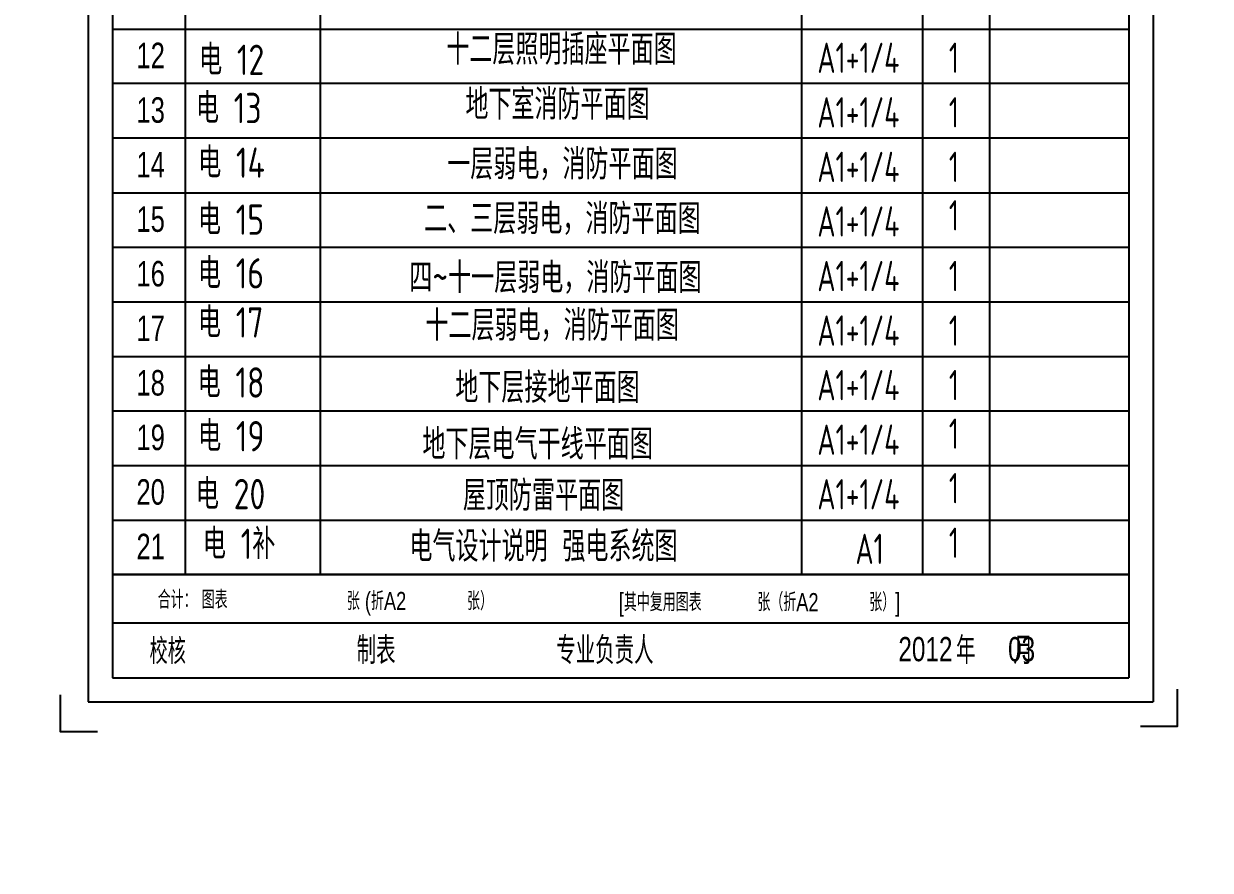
# Model space of a CAD drawing. Extents: x 2166032 to 5302137, y 581493 to 2416206.
# Drawn here: x 2942664 to 2962232, y 1048777 to 1062741 of the extents above; entities that cross this region are included whole.
import ezdxf
from ezdxf.enums import TextEntityAlignment as Align

# ---------------------------------------------------------------- set-up
doc = ezdxf.new("R2010")
doc.units = 0
doc.header["$LTSCALE"] = 1000
doc.header["$MEASUREMENT"] = 0
doc.layers.add('PUB_TEXT', color=7, linetype='Continuous')
doc.layers.add('PUB_TITLE', color=137, linetype='Continuous')
doc.styles.add('CS1', font='tssdeng.shx', dxfattribs={"width": 0.8, "height": 500, "bigfont": 'tssdchn.shx'})
doc.styles.add('FS64F', font='!tssdeng.shx', dxfattribs={"width": 0.75, "bigfont": '!tssdchn.shx'})
doc.styles.add('TSSD_REIN', font='tssdeng.shx', dxfattribs={"width": 0.7, "bigfont": 'tssdchn.shx'})

msp = doc.modelspace()

# ---------------------------------------------------------------- linework, layer by layer
at = {"elevation": -400}
for points in [[(2943882.1, 1051062), (2943273.4, 1051062), (2943273.4, 1051670.8)], [(2961081.4, 1051153.4), (2961690.1, 1051153.4), (2961690.1, 1051762.2)]]:
    msp.add_lwpolyline(points, dxfattribs=at)
msp.add_circle((2604640.5, 1020101.3), 438608.5)
at = {"layer": 'PUB_TITLE'}
for p, q in [((2943726.9, 1076033.4, -200), (2943726.9, 1051553.4, -600)), ((2961290.1, 1076033.4, -200), (2961290.1, 1051553.4, -600)), ((2955493.9, 1053653.4, -400), (2955493.9, 1075733.4)), ((2957493.9, 1053653.4, -400), (2957493.9, 1074833.4)), ((2945326.9, 1073233.4, -200), (2945326.9, 1053653.4, -600)), ((2947553.1, 1073233.4, -200), (2947553.1, 1053653.4, -600)), ((2958593.9, 1073233.4, -200), (2958593.9, 1053653.4, -600)), ((2944126.9, 1062653.4, -400), (2960890.1, 1062653.4, -400)), ((2960890.1, 1061753.4, -200), (2944126.9, 1061753.4, -200)), ((2960890.1, 1060853.4, -200), (2944126.9, 1060853.4, -200)), ((2944126.9, 1059953.4, -400), (2960890.1, 1059953.4, -400)), ((2944126.9, 1059053.4, -400), (2960890.1, 1059053.4, -400)), ((2944126.9, 1058153.4, -400), (2960890.1, 1058153.4, -400)), ((2944126.9, 1057253.4, -400), (2960890.1, 1057253.4, -400)), ((2944126.9, 1056353.4, -400), (2960890.1, 1056353.4, -400)), ((2944126.9, 1055453.4, -400), (2960890.1, 1055453.4, -400)), ((2944126.9, 1054553.4, -400), (2960890.1, 1054553.4, -400)), ((2960890.1, 1053653.4, -400), (2944126.9, 1053653.4, -400)), ((2944126.9, 1053653.4, -400), (2960890.1, 1053653.4, -400)), ((2960890.1, 1052853.4, -400), (2944126.9, 1052853.4, -400)), ((2943726.9, 1051553.4, -600), (2961290.1, 1051553.4, -600))]:
    msp.add_line(p, q, dxfattribs=at)
at = {"layer": 'PUB_TITLE', "color": 30}
for p, q in [((2944126.9, 1075733.4, -200), (2944126.9, 1051953.4, -600)), ((2960890.1, 1075733.4, -200), (2960890.1, 1051953.4, -600)), ((2944126.9, 1051953.4, -600), (2960890.1, 1051953.4, -600))]:
    msp.add_line(p, q, dxfattribs=at)

# ---------------------------------------------------------------- texts
at = {"style": 'CS1', "width": 0.8}
for s, p in [('十二层照明插座平面图', (2951532.9, 1062065.7, 200)), ('地下室消防平面图', (2951467.9, 1061159.7)), ('一层弱电，消防平面图', (2951548.5, 1060172.2, -200)), ('二、三层弱电，消防平面图', (2951548.5, 1059271.7, -200)), ('四~十一层弱电，消防平面图', (2951432.9, 1058300.4, -200)), ('十二层弱电，消防平面图', (2951378.1, 1057512.8, -200)), ('地下层接地平面图', (2951301.5, 1056487.1, -800)), ('地下层电气干线平面图', (2951139.6, 1055553.1, -600)), ('屋顶防雷平面图', (2951236.2, 1054707.8, -800)), ('电气设计说明 强电系统图', (2951236.2, 1053867.9, -1200))]:
    msp.add_text(s, height=500, dxfattribs=at).set_placement(p, align=Align.CENTER)
for s, height, style, width, p in [('电 12', 500, 'CS1', 0.8, (2945556.9, 1061894.9, -452.9)), ('电 13', 500, 'CS1', 0.8, (2945504.4, 1061099.4, -452.9)), ('电 14', 500, 'CS1', 0.8, (2945541.4, 1060198.9, -452.9)), ('电 15', 500, 'CS1', 0.8, (2945537.4, 1059259.4)), ('电 16', 500, 'CS1', 0.8, (2945537.4, 1058373.2)), ('电 17', 500, 'CS1', 0.8, (2945537.4, 1057563.2)), ('电 18', 500, 'CS1', 0.8, (2945532.9, 1056572.4)), ('电 19', 500, 'CS1', 0.8, (2945540.4, 1055686.9)), ('电 20', 500, 'CS1', 0.8, (2945503.9, 1054731.9)), ('电 1补', 500, 'CS1', 0.8, (2945619.4, 1053911.4)), ('2012', 400, 'FS64F', 0.75, (2957088.5, 1052224.5, -600)), ('03', 400, 'FS64F', 0.75, (2958897.8, 1052224.5, -600))]:
    msp.add_text(s, height=height, dxfattribs=dict(style=style, width=width)).set_placement(p)
at = {"layer": 'PUB_TEXT', "style": 'TSSD_REIN', "width": 0.7}
for s, p in [('A1+1/4', (2955752.7, 1061929.1, 3699.4)), ('1', (2957921.3, 1061929.1, 3499.4)), ('A1+1/4', (2955752.7, 1061029.1, 3699.4)), ('1', (2957921.3, 1061029.1, 3499.4)), ('A1+1/4', (2955752.7, 1060129.1, 3499.4)), ('1', (2957921.3, 1060129.1, 3499.4)), ('1', (2957921.3, 1059329.1, 3499.4)), ('A1+1/4', (2955752.7, 1059229.1, 3499.4)), ('A1+1/4', (2955752.7, 1058329.1, 3499.4)), ('1', (2957921.3, 1058329.1, 3499.4)), ('A1+1/4', (2955752.7, 1057429.1, 3499.4)), ('1', (2957921.3, 1057429.1, 3499.4)), ('A1+1/4', (2955752.7, 1056529.1, 3499.4)), ('1', (2957921.3, 1056529.1, 3499.4)), ('A1+1/4', (2955752.7, 1055629.1, 3499.4)), ('1', (2957921.3, 1055729.1, 3499.4)), ('1', (2957921.3, 1054829.1, 3499.4)), ('A1+1/4', (2955752.7, 1054729.1, 3499.4)), ('A1', (2956380.3, 1053829.1, 3499.4)), ('1', (2957921.3, 1053929.1, 3499.4))]:
    msp.add_text(s, height=500, dxfattribs=at).set_placement(p)
at = {"layer": 'PUB_TITLE', "style": 'FS64F', "width": 0.75}
for s, height, p in [('12', 420, (2944523.6, 1062007.5, -400)), ('13', 420, (2944523.6, 1061107.5, -200)), ('14', 420, (2944523.6, 1060207.5, -200)), ('15', 420, (2944523.6, 1059307.5, -400)), ('16', 420, (2944523.6, 1058407.5, -400)), ('17', 420, (2944523.6, 1057507.5, -400)), ('18', 420, (2944523.6, 1056607.5, -400)), ('19', 420, (2944523.6, 1055707.5, -400)), ('20', 420, (2944523.6, 1054807.5, -400)), ('21', 420, (2944523.6, 1053907.5, -400)), ('合计： 图表', 300, (2944874.7, 1053089.8, -600)), ('张 (折A2            张）', 300, (2947993.5, 1053068.3, -600)), ('[其中复用图表           张（折A2          张）]', 300, (2952477.9, 1053049.4, -600)), ('校核', 420, (2944740.1, 1052178.6, -600)), ('制表', 450, (2948155, 1052178.6, -600)), ('专业负责人', 450, (2951447.5, 1052178.6, -600)), ('年     月', 450, (2958039, 1052176.7, -600))]:
    msp.add_text(s, height=height, dxfattribs=at).set_placement(p)

doc.saveas('drawing.dxf')
